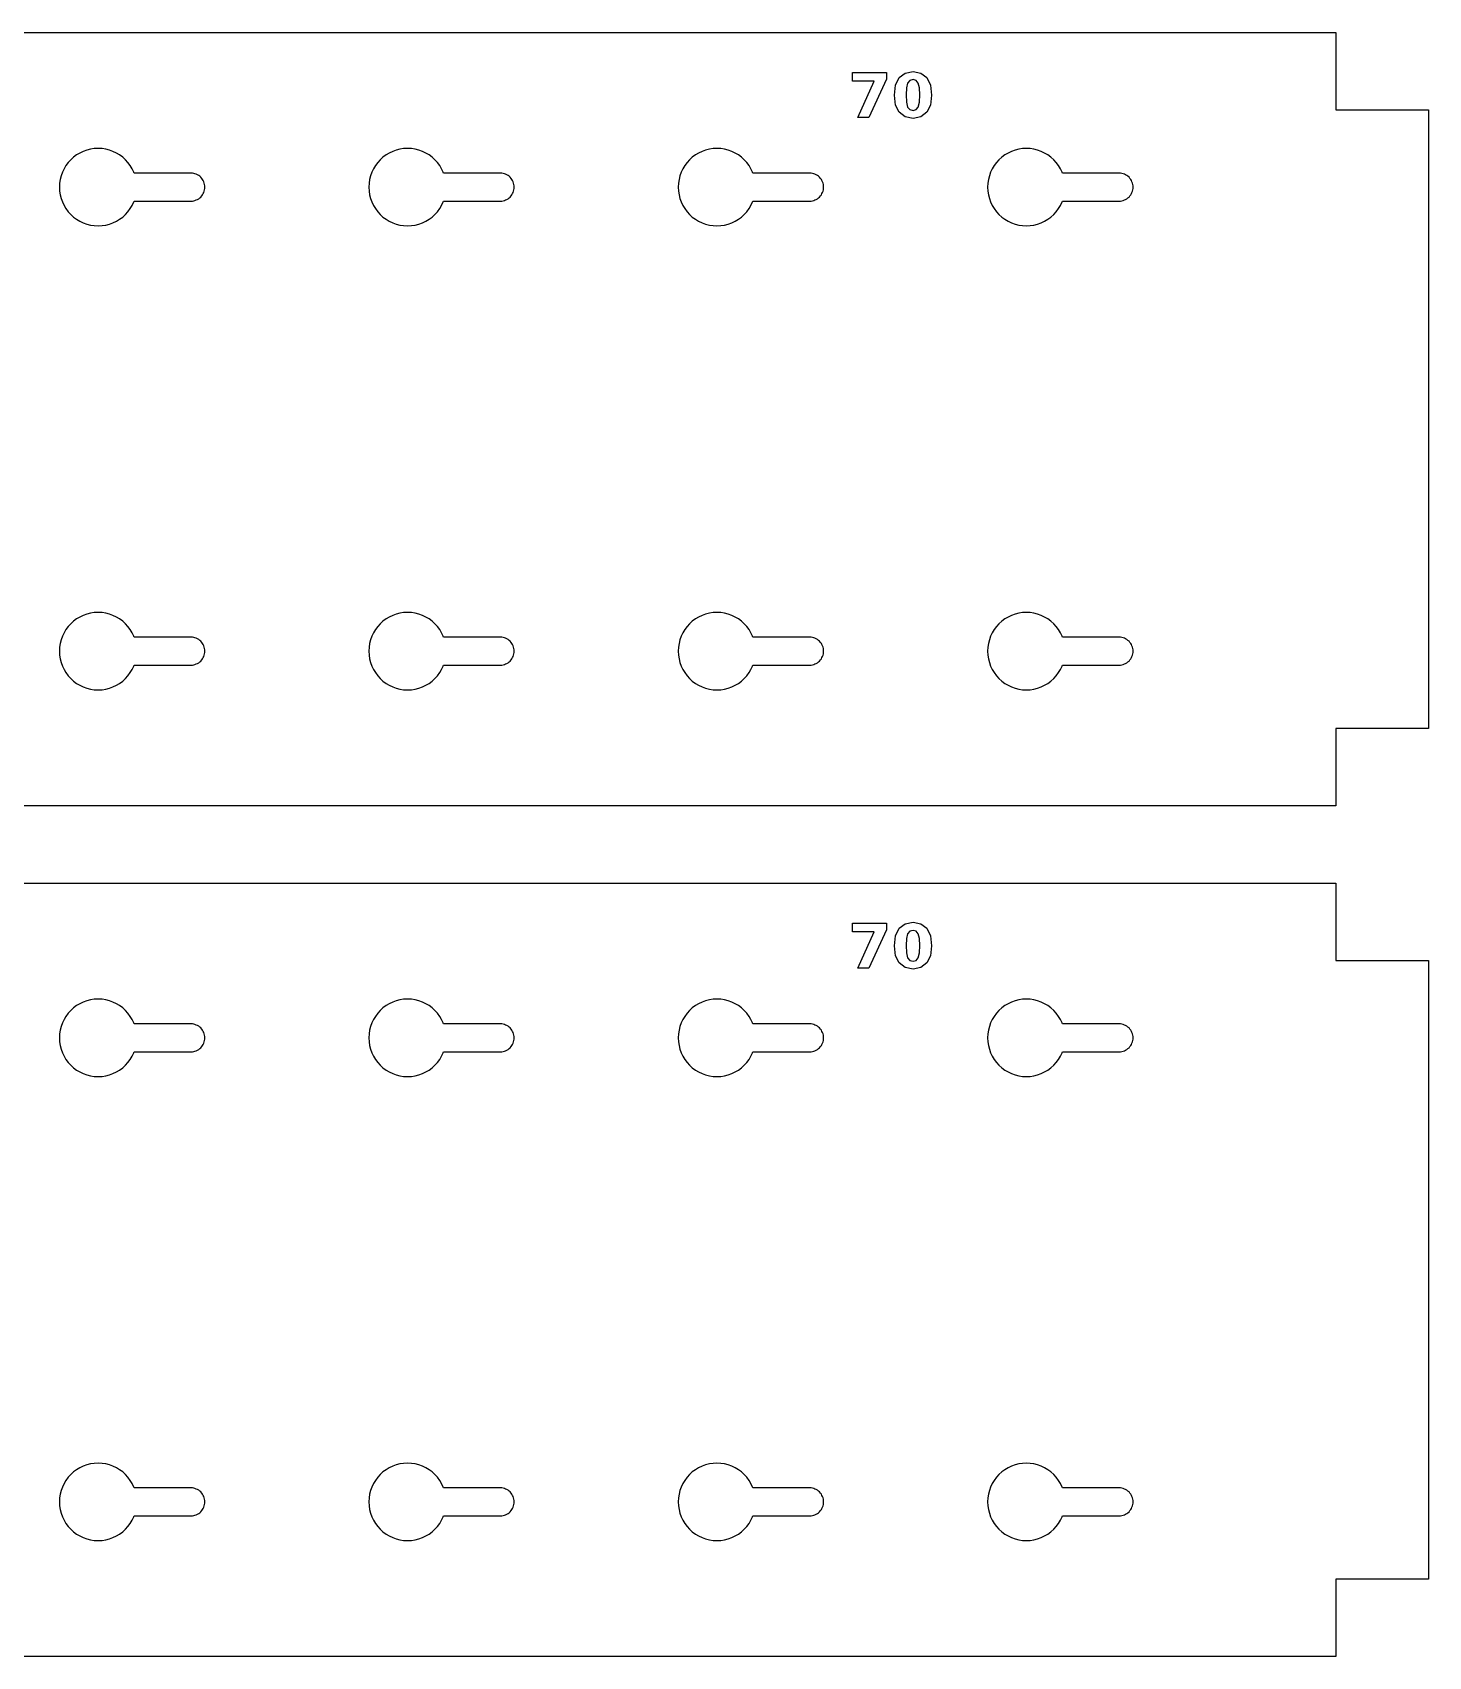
# Model space of a CAD drawing. Header units: millimetres. Extents: x 12 to 808, y 12 to 450.
# Drawn here: x 674.3 to 764.5, y 12.5 to 117.5 of the extents above; entities that cross this region are included whole.
import ezdxf

# ---------------------------------------------------------------- set-up
doc = ezdxf.new("R2010")
doc.units = ezdxf.units.MM
doc.layers.add('CUT', color=1, linetype='Continuous')
doc.layers.add('ENGRAVE', color=5, linetype='Continuous')

msp = doc.modelspace()

# ---------------------------------------------------------------- linework, layer by layer
at = {"layer": 'CUT', "color": 1}
for points in [[(12.5, 112.5), (18.5, 112.5), (18.5, 117.5), (758.5, 117.5), (758.5, 112.5), (764.5, 112.5), (764.5, 72.5), (758.5, 72.5), (758.5, 67.5), (18.5, 67.5), (18.5, 72.5), (12.5, 72.5)], [(680.09, 105.57), (680.27, 105.73), (680.43, 105.91), (680.58, 106.11), (680.7, 106.32), (680.81, 106.54), (680.83, 106.6), (684.5, 106.6), (684.59, 106.6), (684.68, 106.62), (684.76, 106.64), (684.84, 106.67), (684.92, 106.71), (685, 106.75), (685.07, 106.8), (685.14, 106.86), (685.2, 106.93), (685.25, 107), (685.29, 107.08), (685.33, 107.16), (685.36, 107.24), (685.38, 107.32), (685.4, 107.41), (685.4, 107.5), (685.4, 107.59), (685.38, 107.68), (685.36, 107.76), (685.33, 107.84), (685.29, 107.92), (685.25, 108), (685.2, 108.07), (685.14, 108.14), (685.07, 108.2), (685, 108.25), (684.92, 108.29), (684.84, 108.33), (684.76, 108.36), (684.68, 108.38), (684.59, 108.4), (684.5, 108.4), (680.83, 108.4), (680.81, 108.46), (680.7, 108.68), (680.58, 108.89), (680.43, 109.09), (680.27, 109.27), (680.09, 109.43), (679.89, 109.58), (679.68, 109.7), (679.46, 109.81), (679.23, 109.89), (678.99, 109.95), (678.75, 109.99), (678.5, 110), (678.25, 109.99), (678.01, 109.95), (677.77, 109.89), (677.54, 109.81), (677.32, 109.7), (677.11, 109.58), (676.91, 109.43), (676.73, 109.27), (676.57, 109.09), (676.42, 108.89), (676.3, 108.68), (676.19, 108.46), (676.11, 108.23), (676.05, 107.99), (676.01, 107.75), (676, 107.5), (676.01, 107.25), (676.05, 107.01), (676.11, 106.77), (676.19, 106.54), (676.3, 106.32), (676.42, 106.11), (676.57, 105.91), (676.73, 105.73), (676.91, 105.57), (677.11, 105.42), (677.32, 105.3), (677.54, 105.19), (677.77, 105.11), (678.01, 105.05), (678.25, 105.01), (678.5, 105), (678.75, 105.01), (678.99, 105.05), (679.23, 105.11), (679.46, 105.19), (679.68, 105.3), (679.89, 105.42)], [(699.89, 105.42), (700.09, 105.57), (700.27, 105.73), (700.43, 105.91), (700.58, 106.11), (700.7, 106.32), (700.81, 106.54), (700.83, 106.6), (704.5, 106.6), (704.59, 106.6), (704.68, 106.62), (704.76, 106.64), (704.84, 106.67), (704.92, 106.71), (705, 106.75), (705.07, 106.8), (705.14, 106.86), (705.2, 106.93), (705.25, 107), (705.29, 107.08), (705.33, 107.16), (705.36, 107.24), (705.38, 107.32), (705.4, 107.41), (705.4, 107.5), (705.4, 107.59), (705.38, 107.68), (705.36, 107.76), (705.33, 107.84), (705.29, 107.92), (705.25, 108), (705.2, 108.07), (705.14, 108.14), (705.07, 108.2), (705, 108.25), (704.92, 108.29), (704.84, 108.33), (704.76, 108.36), (704.68, 108.38), (704.59, 108.4), (704.5, 108.4), (700.83, 108.4), (700.81, 108.46), (700.7, 108.68), (700.58, 108.89), (700.43, 109.09), (700.27, 109.27), (700.09, 109.43), (699.89, 109.58), (699.68, 109.7), (699.46, 109.81), (699.23, 109.89), (698.99, 109.95), (698.75, 109.99), (698.5, 110), (698.25, 109.99), (698.01, 109.95), (697.77, 109.89), (697.54, 109.81), (697.32, 109.7), (697.11, 109.58), (696.91, 109.43), (696.73, 109.27), (696.57, 109.09), (696.42, 108.89), (696.3, 108.68), (696.19, 108.46), (696.11, 108.23), (696.05, 107.99), (696.01, 107.75), (696, 107.5), (696.01, 107.25), (696.05, 107.01), (696.11, 106.77), (696.19, 106.54), (696.3, 106.32), (696.42, 106.11), (696.57, 105.91), (696.73, 105.73), (696.91, 105.57), (697.11, 105.42), (697.32, 105.3), (697.54, 105.19), (697.77, 105.11), (698.01, 105.05), (698.25, 105.01), (698.5, 105), (698.75, 105.01), (698.99, 105.05), (699.23, 105.11), (699.46, 105.19), (699.68, 105.3)], [(720.09, 105.57), (720.27, 105.73), (720.43, 105.91), (720.58, 106.11), (720.7, 106.32), (720.81, 106.54), (720.83, 106.6), (724.5, 106.6), (724.59, 106.6), (724.68, 106.62), (724.76, 106.64), (724.84, 106.67), (724.92, 106.71), (725, 106.75), (725.07, 106.8), (725.14, 106.86), (725.2, 106.93), (725.25, 107), (725.29, 107.08), (725.33, 107.16), (725.36, 107.24), (725.38, 107.32), (725.4, 107.41), (725.4, 107.5), (725.4, 107.59), (725.38, 107.68), (725.36, 107.76), (725.33, 107.84), (725.29, 107.92), (725.25, 108), (725.2, 108.07), (725.14, 108.14), (725.07, 108.2), (725, 108.25), (724.92, 108.29), (724.84, 108.33), (724.76, 108.36), (724.68, 108.38), (724.59, 108.4), (724.5, 108.4), (720.83, 108.4), (720.81, 108.46), (720.7, 108.68), (720.58, 108.89), (720.43, 109.09), (720.27, 109.27), (720.09, 109.43), (719.89, 109.58), (719.68, 109.7), (719.46, 109.81), (719.23, 109.89), (718.99, 109.95), (718.75, 109.99), (718.5, 110), (718.25, 109.99), (718.01, 109.95), (717.77, 109.89), (717.54, 109.81), (717.32, 109.7), (717.11, 109.58), (716.91, 109.43), (716.73, 109.27), (716.57, 109.09), (716.42, 108.89), (716.3, 108.68), (716.19, 108.46), (716.11, 108.23), (716.05, 107.99), (716.01, 107.75), (716, 107.5), (716.01, 107.25), (716.05, 107.01), (716.11, 106.77), (716.19, 106.54), (716.3, 106.32), (716.42, 106.11), (716.57, 105.91), (716.73, 105.73), (716.91, 105.57), (717.11, 105.42), (717.32, 105.3), (717.54, 105.19), (717.77, 105.11), (718.01, 105.05), (718.25, 105.01), (718.5, 105), (718.75, 105.01), (718.99, 105.05), (719.23, 105.11), (719.46, 105.19), (719.68, 105.3), (719.89, 105.42)], [(739.89, 105.42), (740.09, 105.57), (740.27, 105.73), (740.43, 105.91), (740.58, 106.11), (740.7, 106.32), (740.81, 106.54), (740.83, 106.6), (744.5, 106.6), (744.59, 106.6), (744.68, 106.62), (744.76, 106.64), (744.84, 106.67), (744.92, 106.71), (745, 106.75), (745.07, 106.8), (745.14, 106.86), (745.2, 106.93), (745.25, 107), (745.29, 107.08), (745.33, 107.16), (745.36, 107.24), (745.38, 107.32), (745.4, 107.41), (745.4, 107.5), (745.4, 107.59), (745.38, 107.68), (745.36, 107.76), (745.33, 107.84), (745.29, 107.92), (745.25, 108), (745.2, 108.07), (745.14, 108.14), (745.07, 108.2), (745, 108.25), (744.92, 108.29), (744.84, 108.33), (744.76, 108.36), (744.68, 108.38), (744.59, 108.4), (744.5, 108.4), (740.83, 108.4), (740.81, 108.46), (740.7, 108.68), (740.58, 108.89), (740.43, 109.09), (740.27, 109.27), (740.09, 109.43), (739.89, 109.58), (739.68, 109.7), (739.46, 109.81), (739.23, 109.89), (738.99, 109.95), (738.75, 109.99), (738.5, 110), (738.25, 109.99), (738.01, 109.95), (737.77, 109.89), (737.54, 109.81), (737.32, 109.7), (737.11, 109.58), (736.91, 109.43), (736.73, 109.27), (736.57, 109.09), (736.42, 108.89), (736.3, 108.68), (736.19, 108.46), (736.11, 108.23), (736.05, 107.99), (736.01, 107.75), (736, 107.5), (736.01, 107.25), (736.05, 107.01), (736.11, 106.77), (736.19, 106.54), (736.3, 106.32), (736.42, 106.11), (736.57, 105.91), (736.73, 105.73), (736.91, 105.57), (737.11, 105.42), (737.32, 105.3), (737.54, 105.19), (737.77, 105.11), (738.01, 105.05), (738.25, 105.01), (738.5, 105), (738.75, 105.01), (738.99, 105.05), (739.23, 105.11), (739.46, 105.19), (739.68, 105.3)], [(680.09, 75.57), (680.27, 75.73), (680.43, 75.91), (680.58, 76.11), (680.7, 76.32), (680.81, 76.54), (680.83, 76.6), (684.5, 76.6), (684.59, 76.6), (684.68, 76.62), (684.76, 76.64), (684.84, 76.67), (684.92, 76.71), (685, 76.75), (685.07, 76.8), (685.14, 76.86), (685.2, 76.93), (685.25, 77), (685.29, 77.08), (685.33, 77.16), (685.36, 77.24), (685.38, 77.32), (685.4, 77.41), (685.4, 77.5), (685.4, 77.59), (685.38, 77.68), (685.36, 77.76), (685.33, 77.84), (685.29, 77.92), (685.25, 78), (685.2, 78.07), (685.14, 78.14), (685.07, 78.2), (685, 78.25), (684.92, 78.29), (684.84, 78.33), (684.76, 78.36), (684.68, 78.38), (684.59, 78.4), (684.5, 78.4), (680.83, 78.4), (680.81, 78.46), (680.7, 78.68), (680.58, 78.89), (680.43, 79.09), (680.27, 79.27), (680.09, 79.43), (679.89, 79.58), (679.68, 79.7), (679.46, 79.81), (679.23, 79.89), (678.99, 79.95), (678.75, 79.99), (678.5, 80), (678.25, 79.99), (678.01, 79.95), (677.77, 79.89), (677.54, 79.81), (677.32, 79.7), (677.11, 79.58), (676.91, 79.43), (676.73, 79.27), (676.57, 79.09), (676.42, 78.89), (676.3, 78.68), (676.19, 78.46), (676.11, 78.23), (676.05, 77.99), (676.01, 77.75), (676, 77.5), (676.01, 77.25), (676.05, 77.01), (676.11, 76.77), (676.19, 76.54), (676.3, 76.32), (676.42, 76.11), (676.57, 75.91), (676.73, 75.73), (676.91, 75.57), (677.11, 75.42), (677.32, 75.3), (677.54, 75.19), (677.77, 75.11), (678.01, 75.05), (678.25, 75.01), (678.5, 75), (678.75, 75.01), (678.99, 75.05), (679.23, 75.11), (679.46, 75.19), (679.68, 75.3), (679.89, 75.42)], [(699.89, 75.42), (700.09, 75.57), (700.27, 75.73), (700.43, 75.91), (700.58, 76.11), (700.7, 76.32), (700.81, 76.54), (700.83, 76.6), (704.5, 76.6), (704.59, 76.6), (704.68, 76.62), (704.76, 76.64), (704.84, 76.67), (704.92, 76.71), (705, 76.75), (705.07, 76.8), (705.14, 76.86), (705.2, 76.93), (705.25, 77), (705.29, 77.08), (705.33, 77.16), (705.36, 77.24), (705.38, 77.32), (705.4, 77.41), (705.4, 77.5), (705.4, 77.59), (705.38, 77.68), (705.36, 77.76), (705.33, 77.84), (705.29, 77.92), (705.25, 78), (705.2, 78.07), (705.14, 78.14), (705.07, 78.2), (705, 78.25), (704.92, 78.29), (704.84, 78.33), (704.76, 78.36), (704.68, 78.38), (704.59, 78.4), (704.5, 78.4), (700.83, 78.4), (700.81, 78.46), (700.7, 78.68), (700.58, 78.89), (700.43, 79.09), (700.27, 79.27), (700.09, 79.43), (699.89, 79.58), (699.68, 79.7), (699.46, 79.81), (699.23, 79.89), (698.99, 79.95), (698.75, 79.99), (698.5, 80), (698.25, 79.99), (698.01, 79.95), (697.77, 79.89), (697.54, 79.81), (697.32, 79.7), (697.11, 79.58), (696.91, 79.43), (696.73, 79.27), (696.57, 79.09), (696.42, 78.89), (696.3, 78.68), (696.19, 78.46), (696.11, 78.23), (696.05, 77.99), (696.01, 77.75), (696, 77.5), (696.01, 77.25), (696.05, 77.01), (696.11, 76.77), (696.19, 76.54), (696.3, 76.32), (696.42, 76.11), (696.57, 75.91), (696.73, 75.73), (696.91, 75.57), (697.11, 75.42), (697.32, 75.3), (697.54, 75.19), (697.77, 75.11), (698.01, 75.05), (698.25, 75.01), (698.5, 75), (698.75, 75.01), (698.99, 75.05), (699.23, 75.11), (699.46, 75.19), (699.68, 75.3)], [(720.09, 75.57), (720.27, 75.73), (720.43, 75.91), (720.58, 76.11), (720.7, 76.32), (720.81, 76.54), (720.83, 76.6), (724.5, 76.6), (724.59, 76.6), (724.68, 76.62), (724.76, 76.64), (724.84, 76.67), (724.92, 76.71), (725, 76.75), (725.07, 76.8), (725.14, 76.86), (725.2, 76.93), (725.25, 77), (725.29, 77.08), (725.33, 77.16), (725.36, 77.24), (725.38, 77.32), (725.4, 77.41), (725.4, 77.5), (725.4, 77.59), (725.38, 77.68), (725.36, 77.76), (725.33, 77.84), (725.29, 77.92), (725.25, 78), (725.2, 78.07), (725.14, 78.14), (725.07, 78.2), (725, 78.25), (724.92, 78.29), (724.84, 78.33), (724.76, 78.36), (724.68, 78.38), (724.59, 78.4), (724.5, 78.4), (720.83, 78.4), (720.81, 78.46), (720.7, 78.68), (720.58, 78.89), (720.43, 79.09), (720.27, 79.27), (720.09, 79.43), (719.89, 79.58), (719.68, 79.7), (719.46, 79.81), (719.23, 79.89), (718.99, 79.95), (718.75, 79.99), (718.5, 80), (718.25, 79.99), (718.01, 79.95), (717.77, 79.89), (717.54, 79.81), (717.32, 79.7), (717.11, 79.58), (716.91, 79.43), (716.73, 79.27), (716.57, 79.09), (716.42, 78.89), (716.3, 78.68), (716.19, 78.46), (716.11, 78.23), (716.05, 77.99), (716.01, 77.75), (716, 77.5), (716.01, 77.25), (716.05, 77.01), (716.11, 76.77), (716.19, 76.54), (716.3, 76.32), (716.42, 76.11), (716.57, 75.91), (716.73, 75.73), (716.91, 75.57), (717.11, 75.42), (717.32, 75.3), (717.54, 75.19), (717.77, 75.11), (718.01, 75.05), (718.25, 75.01), (718.5, 75), (718.75, 75.01), (718.99, 75.05), (719.23, 75.11), (719.46, 75.19), (719.68, 75.3), (719.89, 75.42)], [(739.89, 75.42), (740.09, 75.57), (740.27, 75.73), (740.43, 75.91), (740.58, 76.11), (740.7, 76.32), (740.81, 76.54), (740.83, 76.6), (744.5, 76.6), (744.59, 76.6), (744.68, 76.62), (744.76, 76.64), (744.84, 76.67), (744.92, 76.71), (745, 76.75), (745.07, 76.8), (745.14, 76.86), (745.2, 76.93), (745.25, 77), (745.29, 77.08), (745.33, 77.16), (745.36, 77.24), (745.38, 77.32), (745.4, 77.41), (745.4, 77.5), (745.4, 77.59), (745.38, 77.68), (745.36, 77.76), (745.33, 77.84), (745.29, 77.92), (745.25, 78), (745.2, 78.07), (745.14, 78.14), (745.07, 78.2), (745, 78.25), (744.92, 78.29), (744.84, 78.33), (744.76, 78.36), (744.68, 78.38), (744.59, 78.4), (744.5, 78.4), (740.83, 78.4), (740.81, 78.46), (740.7, 78.68), (740.58, 78.89), (740.43, 79.09), (740.27, 79.27), (740.09, 79.43), (739.89, 79.58), (739.68, 79.7), (739.46, 79.81), (739.23, 79.89), (738.99, 79.95), (738.75, 79.99), (738.5, 80), (738.25, 79.99), (738.01, 79.95), (737.77, 79.89), (737.54, 79.81), (737.32, 79.7), (737.11, 79.58), (736.91, 79.43), (736.73, 79.27), (736.57, 79.09), (736.42, 78.89), (736.3, 78.68), (736.19, 78.46), (736.11, 78.23), (736.05, 77.99), (736.01, 77.75), (736, 77.5), (736.01, 77.25), (736.05, 77.01), (736.11, 76.77), (736.19, 76.54), (736.3, 76.32), (736.42, 76.11), (736.57, 75.91), (736.73, 75.73), (736.91, 75.57), (737.11, 75.42), (737.32, 75.3), (737.54, 75.19), (737.77, 75.11), (738.01, 75.05), (738.25, 75.01), (738.5, 75), (738.75, 75.01), (738.99, 75.05), (739.23, 75.11), (739.46, 75.19), (739.68, 75.3)], [(12.5, 57.5), (18.5, 57.5), (18.5, 62.5), (758.5, 62.5), (758.5, 57.5), (764.5, 57.5), (764.5, 17.5), (758.5, 17.5), (758.5, 12.5), (18.5, 12.5), (18.5, 17.5), (12.5, 17.5)], [(680.09, 50.57), (680.27, 50.73), (680.43, 50.91), (680.58, 51.11), (680.7, 51.32), (680.81, 51.54), (680.83, 51.6), (684.5, 51.6), (684.59, 51.6), (684.68, 51.62), (684.76, 51.64), (684.84, 51.67), (684.92, 51.71), (685, 51.75), (685.07, 51.8), (685.14, 51.86), (685.2, 51.93), (685.25, 52), (685.29, 52.08), (685.33, 52.16), (685.36, 52.24), (685.38, 52.32), (685.4, 52.41), (685.4, 52.5), (685.4, 52.59), (685.38, 52.68), (685.36, 52.76), (685.33, 52.84), (685.29, 52.92), (685.25, 53), (685.2, 53.07), (685.14, 53.14), (685.07, 53.2), (685, 53.25), (684.92, 53.29), (684.84, 53.33), (684.76, 53.36), (684.68, 53.38), (684.59, 53.4), (684.5, 53.4), (680.83, 53.4), (680.81, 53.46), (680.7, 53.68), (680.58, 53.89), (680.43, 54.09), (680.27, 54.27), (680.09, 54.43), (679.89, 54.58), (679.68, 54.7), (679.46, 54.81), (679.23, 54.89), (678.99, 54.95), (678.75, 54.99), (678.5, 55), (678.25, 54.99), (678.01, 54.95), (677.77, 54.89), (677.54, 54.81), (677.32, 54.7), (677.11, 54.58), (676.91, 54.43), (676.73, 54.27), (676.57, 54.09), (676.42, 53.89), (676.3, 53.68), (676.19, 53.46), (676.11, 53.23), (676.05, 52.99), (676.01, 52.75), (676, 52.5), (676.01, 52.25), (676.05, 52.01), (676.11, 51.77), (676.19, 51.54), (676.3, 51.32), (676.42, 51.11), (676.57, 50.91), (676.73, 50.73), (676.91, 50.57), (677.11, 50.42), (677.32, 50.3), (677.54, 50.19), (677.77, 50.11), (678.01, 50.05), (678.25, 50.01), (678.5, 50), (678.75, 50.01), (678.99, 50.05), (679.23, 50.11), (679.46, 50.19), (679.68, 50.3), (679.89, 50.42)], [(699.89, 50.42), (700.09, 50.57), (700.27, 50.73), (700.43, 50.91), (700.58, 51.11), (700.7, 51.32), (700.81, 51.54), (700.83, 51.6), (704.5, 51.6), (704.59, 51.6), (704.68, 51.62), (704.76, 51.64), (704.84, 51.67), (704.92, 51.71), (705, 51.75), (705.07, 51.8), (705.14, 51.86), (705.2, 51.93), (705.25, 52), (705.29, 52.08), (705.33, 52.16), (705.36, 52.24), (705.38, 52.32), (705.4, 52.41), (705.4, 52.5), (705.4, 52.59), (705.38, 52.68), (705.36, 52.76), (705.33, 52.84), (705.29, 52.92), (705.25, 53), (705.2, 53.07), (705.14, 53.14), (705.07, 53.2), (705, 53.25), (704.92, 53.29), (704.84, 53.33), (704.76, 53.36), (704.68, 53.38), (704.59, 53.4), (704.5, 53.4), (700.83, 53.4), (700.81, 53.46), (700.7, 53.68), (700.58, 53.89), (700.43, 54.09), (700.27, 54.27), (700.09, 54.43), (699.89, 54.58), (699.68, 54.7), (699.46, 54.81), (699.23, 54.89), (698.99, 54.95), (698.75, 54.99), (698.5, 55), (698.25, 54.99), (698.01, 54.95), (697.77, 54.89), (697.54, 54.81), (697.32, 54.7), (697.11, 54.58), (696.91, 54.43), (696.73, 54.27), (696.57, 54.09), (696.42, 53.89), (696.3, 53.68), (696.19, 53.46), (696.11, 53.23), (696.05, 52.99), (696.01, 52.75), (696, 52.5), (696.01, 52.25), (696.05, 52.01), (696.11, 51.77), (696.19, 51.54), (696.3, 51.32), (696.42, 51.11), (696.57, 50.91), (696.73, 50.73), (696.91, 50.57), (697.11, 50.42), (697.32, 50.3), (697.54, 50.19), (697.77, 50.11), (698.01, 50.05), (698.25, 50.01), (698.5, 50), (698.75, 50.01), (698.99, 50.05), (699.23, 50.11), (699.46, 50.19), (699.68, 50.3)], [(720.09, 50.57), (720.27, 50.73), (720.43, 50.91), (720.58, 51.11), (720.7, 51.32), (720.81, 51.54), (720.83, 51.6), (724.5, 51.6), (724.59, 51.6), (724.68, 51.62), (724.76, 51.64), (724.84, 51.67), (724.92, 51.71), (725, 51.75), (725.07, 51.8), (725.14, 51.86), (725.2, 51.93), (725.25, 52), (725.29, 52.08), (725.33, 52.16), (725.36, 52.24), (725.38, 52.32), (725.4, 52.41), (725.4, 52.5), (725.4, 52.59), (725.38, 52.68), (725.36, 52.76), (725.33, 52.84), (725.29, 52.92), (725.25, 53), (725.2, 53.07), (725.14, 53.14), (725.07, 53.2), (725, 53.25), (724.92, 53.29), (724.84, 53.33), (724.76, 53.36), (724.68, 53.38), (724.59, 53.4), (724.5, 53.4), (720.83, 53.4), (720.81, 53.46), (720.7, 53.68), (720.58, 53.89), (720.43, 54.09), (720.27, 54.27), (720.09, 54.43), (719.89, 54.58), (719.68, 54.7), (719.46, 54.81), (719.23, 54.89), (718.99, 54.95), (718.75, 54.99), (718.5, 55), (718.25, 54.99), (718.01, 54.95), (717.77, 54.89), (717.54, 54.81), (717.32, 54.7), (717.11, 54.58), (716.91, 54.43), (716.73, 54.27), (716.57, 54.09), (716.42, 53.89), (716.3, 53.68), (716.19, 53.46), (716.11, 53.23), (716.05, 52.99), (716.01, 52.75), (716, 52.5), (716.01, 52.25), (716.05, 52.01), (716.11, 51.77), (716.19, 51.54), (716.3, 51.32), (716.42, 51.11), (716.57, 50.91), (716.73, 50.73), (716.91, 50.57), (717.11, 50.42), (717.32, 50.3), (717.54, 50.19), (717.77, 50.11), (718.01, 50.05), (718.25, 50.01), (718.5, 50), (718.75, 50.01), (718.99, 50.05), (719.23, 50.11), (719.46, 50.19), (719.68, 50.3), (719.89, 50.42)], [(739.89, 50.42), (740.09, 50.57), (740.27, 50.73), (740.43, 50.91), (740.58, 51.11), (740.7, 51.32), (740.81, 51.54), (740.83, 51.6), (744.5, 51.6), (744.59, 51.6), (744.68, 51.62), (744.76, 51.64), (744.84, 51.67), (744.92, 51.71), (745, 51.75), (745.07, 51.8), (745.14, 51.86), (745.2, 51.93), (745.25, 52), (745.29, 52.08), (745.33, 52.16), (745.36, 52.24), (745.38, 52.32), (745.4, 52.41), (745.4, 52.5), (745.4, 52.59), (745.38, 52.68), (745.36, 52.76), (745.33, 52.84), (745.29, 52.92), (745.25, 53), (745.2, 53.07), (745.14, 53.14), (745.07, 53.2), (745, 53.25), (744.92, 53.29), (744.84, 53.33), (744.76, 53.36), (744.68, 53.38), (744.59, 53.4), (744.5, 53.4), (740.83, 53.4), (740.81, 53.46), (740.7, 53.68), (740.58, 53.89), (740.43, 54.09), (740.27, 54.27), (740.09, 54.43), (739.89, 54.58), (739.68, 54.7), (739.46, 54.81), (739.23, 54.89), (738.99, 54.95), (738.75, 54.99), (738.5, 55), (738.25, 54.99), (738.01, 54.95), (737.77, 54.89), (737.54, 54.81), (737.32, 54.7), (737.11, 54.58), (736.91, 54.43), (736.73, 54.27), (736.57, 54.09), (736.42, 53.89), (736.3, 53.68), (736.19, 53.46), (736.11, 53.23), (736.05, 52.99), (736.01, 52.75), (736, 52.5), (736.01, 52.25), (736.05, 52.01), (736.11, 51.77), (736.19, 51.54), (736.3, 51.32), (736.42, 51.11), (736.57, 50.91), (736.73, 50.73), (736.91, 50.57), (737.11, 50.42), (737.32, 50.3), (737.54, 50.19), (737.77, 50.11), (738.01, 50.05), (738.25, 50.01), (738.5, 50), (738.75, 50.01), (738.99, 50.05), (739.23, 50.11), (739.46, 50.19), (739.68, 50.3)], [(680.09, 20.57), (680.27, 20.73), (680.43, 20.91), (680.58, 21.11), (680.7, 21.32), (680.81, 21.54), (680.83, 21.6), (684.5, 21.6), (684.59, 21.6), (684.68, 21.62), (684.76, 21.64), (684.84, 21.67), (684.92, 21.71), (685, 21.75), (685.07, 21.8), (685.14, 21.86), (685.2, 21.93), (685.25, 22), (685.29, 22.08), (685.33, 22.16), (685.36, 22.24), (685.38, 22.32), (685.4, 22.41), (685.4, 22.5), (685.4, 22.59), (685.38, 22.68), (685.36, 22.76), (685.33, 22.84), (685.29, 22.92), (685.25, 23), (685.2, 23.07), (685.14, 23.14), (685.07, 23.2), (685, 23.25), (684.92, 23.29), (684.84, 23.33), (684.76, 23.36), (684.68, 23.38), (684.59, 23.4), (684.5, 23.4), (680.83, 23.4), (680.81, 23.46), (680.7, 23.68), (680.58, 23.89), (680.43, 24.09), (680.27, 24.27), (680.09, 24.43), (679.89, 24.58), (679.68, 24.7), (679.46, 24.81), (679.23, 24.89), (678.99, 24.95), (678.75, 24.99), (678.5, 25), (678.25, 24.99), (678.01, 24.95), (677.77, 24.89), (677.54, 24.81), (677.32, 24.7), (677.11, 24.58), (676.91, 24.43), (676.73, 24.27), (676.57, 24.09), (676.42, 23.89), (676.3, 23.68), (676.19, 23.46), (676.11, 23.23), (676.05, 22.99), (676.01, 22.75), (676, 22.5), (676.01, 22.25), (676.05, 22.01), (676.11, 21.77), (676.19, 21.54), (676.3, 21.32), (676.42, 21.11), (676.57, 20.91), (676.73, 20.73), (676.91, 20.57), (677.11, 20.42), (677.32, 20.3), (677.54, 20.19), (677.77, 20.11), (678.01, 20.05), (678.25, 20.01), (678.5, 20), (678.75, 20.01), (678.99, 20.05), (679.23, 20.11), (679.46, 20.19), (679.68, 20.3), (679.89, 20.42)], [(699.89, 20.42), (700.09, 20.57), (700.27, 20.73), (700.43, 20.91), (700.58, 21.11), (700.7, 21.32), (700.81, 21.54), (700.83, 21.6), (704.5, 21.6), (704.59, 21.6), (704.68, 21.62), (704.76, 21.64), (704.84, 21.67), (704.92, 21.71), (705, 21.75), (705.07, 21.8), (705.14, 21.86), (705.2, 21.93), (705.25, 22), (705.29, 22.08), (705.33, 22.16), (705.36, 22.24), (705.38, 22.32), (705.4, 22.41), (705.4, 22.5), (705.4, 22.59), (705.38, 22.68), (705.36, 22.76), (705.33, 22.84), (705.29, 22.92), (705.25, 23), (705.2, 23.07), (705.14, 23.14), (705.07, 23.2), (705, 23.25), (704.92, 23.29), (704.84, 23.33), (704.76, 23.36), (704.68, 23.38), (704.59, 23.4), (704.5, 23.4), (700.83, 23.4), (700.81, 23.46), (700.7, 23.68), (700.58, 23.89), (700.43, 24.09), (700.27, 24.27), (700.09, 24.43), (699.89, 24.58), (699.68, 24.7), (699.46, 24.81), (699.23, 24.89), (698.99, 24.95), (698.75, 24.99), (698.5, 25), (698.25, 24.99), (698.01, 24.95), (697.77, 24.89), (697.54, 24.81), (697.32, 24.7), (697.11, 24.58), (696.91, 24.43), (696.73, 24.27), (696.57, 24.09), (696.42, 23.89), (696.3, 23.68), (696.19, 23.46), (696.11, 23.23), (696.05, 22.99), (696.01, 22.75), (696, 22.5), (696.01, 22.25), (696.05, 22.01), (696.11, 21.77), (696.19, 21.54), (696.3, 21.32), (696.42, 21.11), (696.57, 20.91), (696.73, 20.73), (696.91, 20.57), (697.11, 20.42), (697.32, 20.3), (697.54, 20.19), (697.77, 20.11), (698.01, 20.05), (698.25, 20.01), (698.5, 20), (698.75, 20.01), (698.99, 20.05), (699.23, 20.11), (699.46, 20.19), (699.68, 20.3)], [(720.09, 20.57), (720.27, 20.73), (720.43, 20.91), (720.58, 21.11), (720.7, 21.32), (720.81, 21.54), (720.83, 21.6), (724.5, 21.6), (724.59, 21.6), (724.68, 21.62), (724.76, 21.64), (724.84, 21.67), (724.92, 21.71), (725, 21.75), (725.07, 21.8), (725.14, 21.86), (725.2, 21.93), (725.25, 22), (725.29, 22.08), (725.33, 22.16), (725.36, 22.24), (725.38, 22.32), (725.4, 22.41), (725.4, 22.5), (725.4, 22.59), (725.38, 22.68), (725.36, 22.76), (725.33, 22.84), (725.29, 22.92), (725.25, 23), (725.2, 23.07), (725.14, 23.14), (725.07, 23.2), (725, 23.25), (724.92, 23.29), (724.84, 23.33), (724.76, 23.36), (724.68, 23.38), (724.59, 23.4), (724.5, 23.4), (720.83, 23.4), (720.81, 23.46), (720.7, 23.68), (720.58, 23.89), (720.43, 24.09), (720.27, 24.27), (720.09, 24.43), (719.89, 24.58), (719.68, 24.7), (719.46, 24.81), (719.23, 24.89), (718.99, 24.95), (718.75, 24.99), (718.5, 25), (718.25, 24.99), (718.01, 24.95), (717.77, 24.89), (717.54, 24.81), (717.32, 24.7), (717.11, 24.58), (716.91, 24.43), (716.73, 24.27), (716.57, 24.09), (716.42, 23.89), (716.3, 23.68), (716.19, 23.46), (716.11, 23.23), (716.05, 22.99), (716.01, 22.75), (716, 22.5), (716.01, 22.25), (716.05, 22.01), (716.11, 21.77), (716.19, 21.54), (716.3, 21.32), (716.42, 21.11), (716.57, 20.91), (716.73, 20.73), (716.91, 20.57), (717.11, 20.42), (717.32, 20.3), (717.54, 20.19), (717.77, 20.11), (718.01, 20.05), (718.25, 20.01), (718.5, 20), (718.75, 20.01), (718.99, 20.05), (719.23, 20.11), (719.46, 20.19), (719.68, 20.3), (719.89, 20.42)], [(739.89, 20.42), (740.09, 20.57), (740.27, 20.73), (740.43, 20.91), (740.58, 21.11), (740.7, 21.32), (740.81, 21.54), (740.83, 21.6), (744.5, 21.6), (744.59, 21.6), (744.68, 21.62), (744.76, 21.64), (744.84, 21.67), (744.92, 21.71), (745, 21.75), (745.07, 21.8), (745.14, 21.86), (745.2, 21.93), (745.25, 22), (745.29, 22.08), (745.33, 22.16), (745.36, 22.24), (745.38, 22.32), (745.4, 22.41), (745.4, 22.5), (745.4, 22.59), (745.38, 22.68), (745.36, 22.76), (745.33, 22.84), (745.29, 22.92), (745.25, 23), (745.2, 23.07), (745.14, 23.14), (745.07, 23.2), (745, 23.25), (744.92, 23.29), (744.84, 23.33), (744.76, 23.36), (744.68, 23.38), (744.59, 23.4), (744.5, 23.4), (740.83, 23.4), (740.81, 23.46), (740.7, 23.68), (740.58, 23.89), (740.43, 24.09), (740.27, 24.27), (740.09, 24.43), (739.89, 24.58), (739.68, 24.7), (739.46, 24.81), (739.23, 24.89), (738.99, 24.95), (738.75, 24.99), (738.5, 25), (738.25, 24.99), (738.01, 24.95), (737.77, 24.89), (737.54, 24.81), (737.32, 24.7), (737.11, 24.58), (736.91, 24.43), (736.73, 24.27), (736.57, 24.09), (736.42, 23.89), (736.3, 23.68), (736.19, 23.46), (736.11, 23.23), (736.05, 22.99), (736.01, 22.75), (736, 22.5), (736.01, 22.25), (736.05, 22.01), (736.11, 21.77), (736.19, 21.54), (736.3, 21.32), (736.42, 21.11), (736.57, 20.91), (736.73, 20.73), (736.91, 20.57), (737.11, 20.42), (737.32, 20.3), (737.54, 20.19), (737.77, 20.11), (738.01, 20.05), (738.25, 20.01), (738.5, 20), (738.75, 20.01), (738.99, 20.05), (739.23, 20.11), (739.46, 20.19), (739.68, 20.3)]]:
    msp.add_lwpolyline(points, close=True, dxfattribs=at)
at = {"layer": 'ENGRAVE', "color": 5}
for points in [[(727.27, 114.92), (729.47, 114.92), (729.47, 114.49), (728.33, 112), (727.6, 112), (728.67, 114.36), (727.27, 114.36)], [(732.38, 113.45), (732.3, 112.81), (732.06, 112.34), (731.68, 112.04), (731.18, 111.94), (730.67, 112.04), (730.29, 112.34), (730.05, 112.81), (729.97, 113.45), (730.05, 114.1), (730.29, 114.58), (730.67, 114.87), (731.18, 114.97), (731.68, 114.87), (732.06, 114.58), (732.3, 114.1)], [(731.62, 113.46), (731.6, 113.93), (731.52, 114.23), (731.38, 114.4), (731.18, 114.45), (730.97, 114.4), (730.83, 114.23), (730.75, 113.93), (730.73, 113.46), (730.75, 112.99), (730.83, 112.68), (730.97, 112.51), (731.18, 112.45), (731.38, 112.51), (731.52, 112.68), (731.6, 112.99)], [(727.27, 59.92), (729.47, 59.92), (729.47, 59.49), (728.33, 57), (727.6, 57), (728.67, 59.36), (727.27, 59.36)], [(732.38, 58.45), (732.3, 57.81), (732.06, 57.34), (731.68, 57.04), (731.18, 56.94), (730.67, 57.04), (730.29, 57.34), (730.05, 57.81), (729.97, 58.45), (730.05, 59.1), (730.29, 59.58), (730.67, 59.87), (731.18, 59.97), (731.68, 59.87), (732.06, 59.58), (732.3, 59.1)], [(731.62, 58.46), (731.6, 58.93), (731.52, 59.23), (731.38, 59.4), (731.18, 59.45), (730.97, 59.4), (730.83, 59.23), (730.75, 58.93), (730.73, 58.46), (730.75, 57.99), (730.83, 57.68), (730.97, 57.51), (731.18, 57.45), (731.38, 57.51), (731.52, 57.68), (731.6, 57.99)]]:
    msp.add_lwpolyline(points, close=True, dxfattribs=at)

doc.saveas('drawing.dxf')
